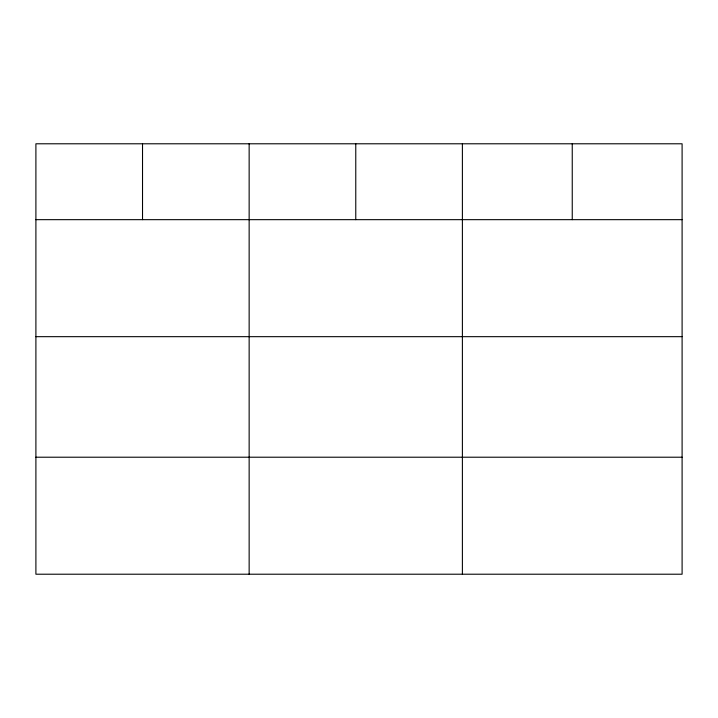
<?xml version="1.0" encoding="UTF-8"?>
<svg xmlns="http://www.w3.org/2000/svg" width="718" height="718" viewBox="0 0 718 718"><rect width="100%" height="100%" fill="white"/><g stroke="black" fill="none" stroke-linecap="round" stroke-linejoin="round"><path stroke-width="1.08" d="M682.1 336.67L682.1 143.788L35.9 143.788L35.9 574.212L682.1 574.212L682.1 336.67L35.9 336.67M35.9 219.663L682.1 219.663M35.9 457.213L682.1 457.213M572.246 143.788L572.246 219.663M462.392 143.788L462.392 574.212M355.769 143.788L355.769 219.663M249.146 143.788L249.146 574.212M142.523 143.788L142.523 219.663"/></g></svg>
